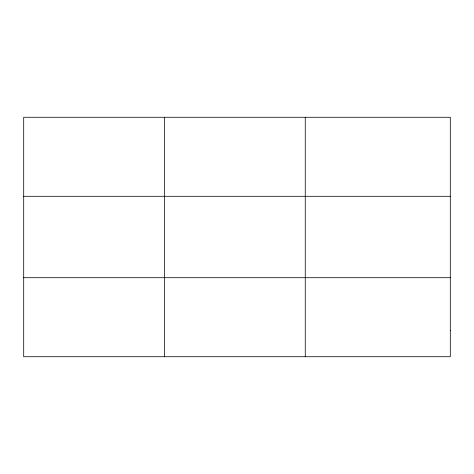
<?xml version="1.0" encoding="UTF-8"?>
<svg xmlns="http://www.w3.org/2000/svg" width="474" height="474" viewBox="0 0 474 474"><rect width="100%" height="100%" fill="white"/><g stroke="black" fill="none" stroke-linecap="round" stroke-linejoin="round"><path stroke-width="0.71" d="M164.478 356.726L164.478 117.274M305.256 356.726L305.256 117.274M23.7 196.295L450.3 196.295M23.7 277.705L450.3 277.705M450.3 330.384L450.3 356.726L23.7 356.726L23.7 117.274L450.3 117.274L450.3 330.384"/></g></svg>
